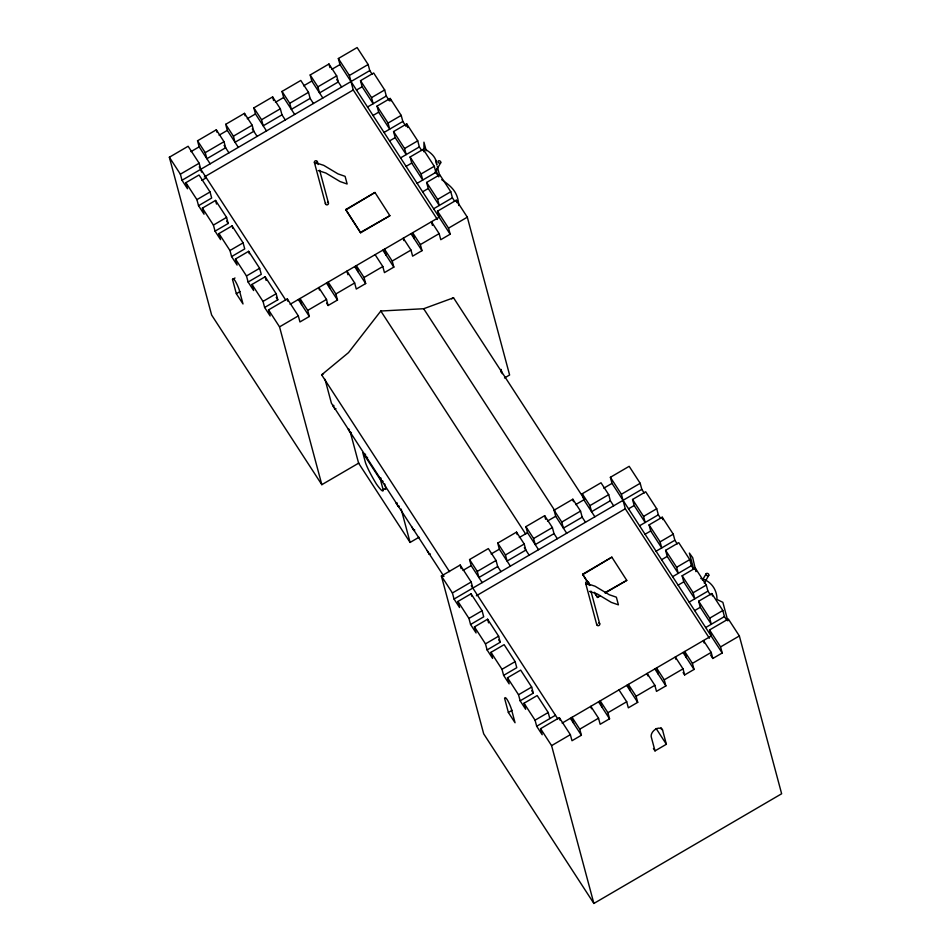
<?xml version="1.0" encoding="UTF-8"?>
<svg xmlns="http://www.w3.org/2000/svg" width="951" height="951" viewBox="0 0 951 951"><rect width="100%" height="100%" fill="white"/><g stroke="black" fill="none" stroke-linecap="round" stroke-linejoin="round"><path stroke-width="1.43" d="M436.664 169.005L436.497 171.596L438.78 176.862M434.738 173.046L440.682 162.823A1.533 1.129 30.2 0 0 439.35 160.767A1.533 1.129 30.2 0 0 438.197 162.348A1.533 1.129 30.2 0 0 440.682 162.823M702.456 580.134L706.165 573.738M704.263 583.106L708.721 575.426A1.533 1.129 30.2 0 0 707.389 573.37A1.533 1.129 30.2 0 0 706.224 574.951A1.533 1.129 30.2 0 0 708.721 575.426M584.627 499.596L453.532 297.782L423.67 308.73L380.816 311.013L348.494 352.631L321.64 374.825L449.514 571.658M358.872 463.03L321.83 484.677L211.645 315.054L169.361 157.236L188.132 146.264L199.151 163.227L201.529 172.107M197.523 140.784L216.305 129.811L224.008 141.687L225.637 147.75L206.866 158.722L205.238 152.647L197.523 140.784L199.151 146.846L210.171 163.81M225.684 124.331L244.466 113.359L252.181 125.235L253.81 131.297L235.028 142.27L233.399 136.195L225.684 124.331L227.313 130.394L238.332 147.357M266.494 130.905L255.474 113.942L253.858 107.879L272.628 96.907L280.343 108.783L281.971 114.845L285.276 119.933M294.667 114.453L283.648 97.489L282.019 91.427L300.801 80.455L308.504 92.33L310.133 98.393L313.438 103.481M310.181 74.974L328.963 64.002L336.678 75.878L338.306 81.941L319.524 92.913L317.896 86.838L310.181 74.974L311.809 81.037L322.829 98.001M432.408 225.387L431.433 221.749L439.148 233.625L440.777 239.7L450.168 234.208L339.971 64.585L338.354 58.522L357.124 47.55L368.144 64.513L369.773 70.588L372.138 74.214M190.937 151.649L199.151 146.846M219.099 135.197L227.313 130.394M247.26 118.744L255.474 113.942M275.433 102.292L283.648 97.489M303.595 85.84L311.809 81.037M331.756 69.387L339.971 64.585M205.238 152.647L224.008 141.687M233.399 136.195L252.181 125.235M281.971 114.845L263.189 125.817L261.561 119.743L280.343 108.783M310.133 98.393L291.363 109.365L289.734 103.29L308.504 92.33M317.896 86.838L336.678 75.878M301.622 304.593L299.993 298.531L307.708 310.406L309.337 316.469L299.945 321.949L298.317 315.887L287.309 298.923L268.527 309.895L270.155 315.958L264.64 307.482L277.787 299.803L276.159 293.728L265.139 276.765L252.003 284.444L253.62 290.519L248.116 282.031L261.263 274.363L259.635 268.289L248.615 251.326L235.468 259.005L237.096 265.079L231.592 256.592L244.728 248.912L243.099 242.85L232.08 225.886L218.944 233.566L220.573 239.628L215.057 231.152L228.204 223.473L226.576 217.399L215.556 200.435L202.408 208.114L204.037 214.189L198.533 205.701L211.669 198.034L210.052 191.959L199.032 174.996L185.885 182.675L187.513 188.75L181.998 180.262L180.381 174.188L199.151 163.227M437.365 219.455L353.249 89.976L349.374 75.486L368.144 64.513M181.998 180.262L369.773 70.588M360.512 80.669L371.532 97.632L373.161 103.707L362.141 86.743L360.512 80.669L373.66 72.989L384.668 89.953L386.296 96.027L389.446 100.877M204.31 176.981L353.249 89.976M201.778 180.405L206.284 177.778M356.506 90.036L362.141 86.743M198.533 205.701L196.905 199.639L210.052 191.959M371.532 97.632L384.668 89.953M367.526 106.999L386.296 96.027M377.036 106.12L388.056 123.071L389.684 129.146L378.664 112.182L377.036 106.12L390.183 98.44L401.203 115.404L402.832 121.466L405.982 126.317M373.03 115.475L378.664 112.182M215.057 231.152L213.428 225.078L226.576 217.399M388.056 123.071L401.203 115.404M384.049 132.439L402.832 121.466M393.571 131.559L404.591 148.522L406.208 154.585L395.188 137.633L393.571 131.559L406.707 123.88L417.727 140.843L419.355 146.918L421.721 150.543M389.565 140.914L395.188 137.633M231.592 256.592L229.964 250.517L243.099 242.85M404.591 148.522L417.727 140.843M400.585 157.878L419.355 146.918M410.095 156.998L421.115 173.962L422.743 180.036L411.724 163.073L410.095 156.998L423.243 149.319L434.262 166.282L435.879 172.357L438.245 175.994M406.089 166.366L411.724 163.073M345.712 209.565L374.956 192.482L389.874 215.699L360.631 232.781L345.712 209.565L360.631 232.781M345.819 209.981L374.956 192.482M232.519 279.451C233.756 276.159 238.404 287.166 239.188 289.722L243.004 303.963L236.335 293.704L232.519 279.451L235.016 277.989M248.116 282.031L246.487 275.968L259.635 268.289M421.115 173.962L434.262 166.282M417.109 183.329L435.879 172.357M426.619 182.449L437.638 199.401L439.267 205.475L428.247 188.512L426.619 182.449L439.766 174.77L450.786 191.733L452.414 197.796L454.768 201.434M236.335 293.704L240.092 291.517M422.613 191.805L428.247 188.512M360.524 232.365L389.874 215.699M264.64 307.482L263.011 301.408L276.159 293.728M437.638 199.401L450.786 191.733M433.632 208.768L452.414 197.796M290.103 304.308L439.148 217.244L437.519 211.181L456.29 200.209L467.31 217.173L509.605 374.991L504.494 377.975M321.83 484.677L279.546 326.859L298.317 315.887M307.708 310.406L326.49 299.434L318.775 287.559L319.429 289.984M326.573 303.131L328.119 305.509L337.498 300.017L335.881 293.954L354.652 282.982L346.937 271.106L347.911 274.744M354.652 282.982L356.28 289.056L365.671 283.564L364.043 277.502L382.813 266.53L375.11 254.654M382.813 266.53L384.442 272.604L393.833 267.112L392.204 261.049L410.987 250.077L403.272 238.202L403.925 240.627M410.987 250.077L412.615 256.152L421.994 250.66L420.366 244.597L439.148 233.625M450.168 234.208L448.539 228.145L467.31 217.173M321.64 374.825L323.518 373.719M451.654 298.876L453.532 297.782M383.134 489.694L380.531 480.005L362.806 452.724L365.41 462.412A22.681 2.58 59.7 0 0 376.406 484.035A24.31 2.77 59.7 0 0 383.134 489.694L385.833 488.113L384.727 483.964M350.206 431.825L358.61 463.185L410.095 542.439L419.022 537.232M562.148 723.081L711.182 636.029L709.565 629.954L728.335 618.994L739.355 635.946L781.639 793.764L593.876 903.45L483.69 733.827L441.395 576.009L460.177 565.037L471.197 582L472.825 588.075M482.205 582.594L471.185 565.631L469.568 559.557L488.339 548.584L496.053 560.46L497.682 566.534L500.987 571.622M497.73 543.104L516.512 532.132L524.215 544.008L525.844 550.082L507.073 561.054L505.445 554.98L497.73 543.104L499.358 549.179L510.378 566.142M538.539 549.69L527.52 532.726L525.891 526.652L544.673 515.68L552.388 527.555L554.017 533.63L557.322 538.718M566.701 533.238L555.681 516.274L554.064 510.2L572.835 499.227L580.55 511.103L582.178 517.178L585.483 522.265M594.874 516.785L583.855 499.822L582.226 493.747L601.008 482.775L608.711 494.651L610.34 500.725L613.645 505.813M710.504 654.906L712.822 658.472L722.201 652.992L612.016 483.37L610.387 477.295L629.17 466.323L640.189 483.286L641.818 489.361L644.172 492.998M462.971 570.422L471.185 565.631M491.144 553.969L499.358 549.179M519.305 537.517L527.52 532.726M547.467 521.065L555.681 516.274M575.64 504.612L583.855 499.822M603.802 488.16L612.016 483.37M497.682 566.534L478.9 577.507L477.283 571.432L496.053 560.46M505.445 554.98L524.215 544.008M554.017 533.63L535.235 544.602L533.606 538.528L552.388 527.555M582.178 517.178L563.396 528.15L561.768 522.075L580.55 511.103M610.34 500.725L591.57 511.697L589.941 505.623L608.711 494.651M549.833 718.576L548.204 712.513L537.184 695.55L524.037 703.229L525.665 709.291L520.161 700.816L533.297 693.136L531.668 687.062L520.661 670.11L507.513 677.778L509.142 683.852L503.626 675.376L516.773 667.697L515.145 661.623L504.125 644.659L490.978 652.338L492.606 658.413L487.102 649.925L500.25 642.246L498.621 636.183L487.601 619.22L474.454 626.899L476.082 632.962L470.567 624.486L483.714 616.807L482.086 610.732L471.066 593.781L457.93 601.448L459.559 607.523L454.043 599.047L452.414 592.972L471.197 582M709.398 638.228L625.294 508.761L621.407 494.258L640.189 483.286M454.043 599.047L641.818 489.361M632.558 499.453L643.565 516.417L645.194 522.479L634.174 505.516L632.558 499.453L645.693 491.774L656.713 508.737L658.342 514.8L660.707 518.438M476.356 595.766L625.294 508.761M628.54 508.809L634.174 505.516M470.567 624.486L468.95 618.412L482.086 610.732M643.565 516.417L656.713 508.737M639.559 525.772L658.342 514.8M649.081 524.893L660.101 541.856L661.73 547.931L650.71 530.967L649.081 524.893L662.229 517.213L673.249 534.177L674.865 540.251L677.231 543.877M645.075 534.248L650.71 530.967M589.739 585.459L582.606 574.249L611.85 557.167L626.768 580.383L605.157 593.008M582.725 574.666L611.85 557.167M487.102 649.925L485.474 643.863L498.621 636.183M660.101 541.856L673.249 534.177M656.095 551.211L674.865 540.251M665.605 550.332L676.625 567.295L678.253 573.37L667.233 556.406L665.605 550.332L678.752 542.664L689.772 559.616L691.401 565.69L693.755 569.328M600.081 595.98L597.537 597.466L599.962 595.564M605.05 592.592L626.768 580.383M661.599 559.699L667.233 556.406M503.626 675.376L501.997 669.302L515.145 661.623M676.625 567.295L689.772 559.616M672.619 576.663L691.401 565.69M682.14 575.783L693.16 592.746L694.777 598.809L683.757 581.846L682.14 575.783L695.276 568.104L706.296 585.067L707.924 591.13L710.29 594.767M678.134 585.138L683.757 581.846M520.161 700.816L518.533 694.741L531.668 687.062M693.16 592.746L706.296 585.067M689.154 602.102L707.924 591.13M698.664 601.222L709.684 618.186L711.312 624.26L700.293 607.297L698.664 601.222L711.812 593.543L722.831 610.506L724.448 616.581L726.814 620.207M508.381 712.489L504.565 698.236C505.789 694.931 510.449 705.951 511.222 708.495L515.05 722.748L508.381 712.489L512.137 710.29M694.658 610.578L700.293 607.297M573.667 723.378L572.038 717.304L579.753 729.179L581.382 735.254L571.991 740.734L570.362 734.659L559.343 717.696L540.572 728.668L542.189 734.743L536.685 726.255L535.056 720.192L548.204 712.513M709.684 618.186L722.831 610.506M536.685 726.255L555.467 715.295M705.678 627.541L724.448 616.581M593.876 903.45L551.592 745.632L570.362 734.659M579.753 729.179L598.524 718.207L590.821 706.343L591.463 708.768M598.524 718.207L600.152 724.282L609.543 718.801L607.915 712.727L626.697 701.755L618.982 689.891M626.697 701.755L628.326 707.829L637.705 702.349L636.088 696.275L654.859 685.302L647.144 673.439L647.797 675.864M654.859 685.302L656.487 691.377L665.878 685.897L664.25 679.822L683.02 668.85L675.317 656.986L675.959 659.412M683.103 672.547L684.649 674.925L694.04 669.445L692.411 663.37L711.193 652.398L703.478 640.534L704.132 642.959M722.201 652.992L720.573 646.918L739.355 635.946M655.013 750.898L666.366 744.264L662.55 730.011C658.948 724.852 650.425 731.426 651.185 736.656L655.013 750.898L653.432 748.485M332.802 405.34L333.908 405.53M332.957 405.934L334.954 409.013L335.905 408.597M348.316 429.234L349.433 429.424M351.43 432.491L350.479 432.907L348.482 429.828M364.483 454.102L365.588 454.293M364.637 454.709L366.634 457.776L367.585 457.372M379.996 477.996L381.113 478.187M380.162 478.603L382.159 481.67L383.11 481.265M396.151 502.853L397.256 503.043M396.305 503.459L398.303 506.526L399.254 506.122M411.664 526.747L413.828 530.42L414.779 530.016M427.189 550.641L429.341 554.314L430.292 553.898M316.207 162.918L323.756 165.355L338.009 173.89L345.094 176.339L347.151 184.007L340.054 181.546L325.813 173.011L318.264 170.574M587.468 583.759L595.017 586.196L609.27 594.732L616.367 597.192L618.412 604.848L611.327 602.399L597.073 593.852L589.525 591.427M700.78 578.434C710.742 580.716 717.09 589.454 716.983 599.475L722.855 602.316L727.824 620.872M441.728 179.691C451.57 186.479 458.156 192.233 458.703 205.523M338.354 58.522L349.374 75.486M437.519 211.181L448.539 228.145M610.387 477.295L621.407 494.258M709.565 629.954L720.573 646.918M336.761 79.575L341.611 87.04M420.366 244.597L412.663 232.722L414.279 238.784M582.226 493.747L589.941 505.623M692.411 663.37L684.696 651.494L686.325 657.569M410.975 233.696L421.994 250.66M683.02 652.481L694.04 669.445M423.67 308.73L554.766 510.544M282.019 91.427L289.734 103.29M392.204 261.049L384.489 249.174L386.118 255.237M554.064 510.2L561.768 522.075M664.25 679.822L656.535 667.947L658.163 674.021M382.813 250.149L393.833 267.112M654.859 668.933L665.878 685.897M582.606 574.249L589.632 585.043M594.304 592.247L597.418 597.05M595.195 593.864L597.537 597.466M660.981 727.598L662.55 730.011M253.858 107.879L261.561 119.743M364.043 277.502L356.328 265.626L357.956 271.689M525.891 526.652L533.606 538.528M636.088 696.275L628.373 684.399L629.99 690.474M656.142 728.514L666.366 744.264M354.652 266.601L365.671 283.564M626.685 685.386L637.705 702.349M380.816 311.013L525.665 534.01M252.265 128.932L257.115 136.385M524.298 547.705L529.148 555.17M335.881 293.954L328.166 282.078L329.795 288.141M607.915 712.727L600.2 700.851L601.828 706.926M326.478 283.053L337.498 300.017M598.524 701.838L609.543 718.801M224.091 145.384L228.941 152.838M469.568 559.557L477.283 571.432M298.317 299.506L309.337 316.469M570.362 718.29L581.382 735.254M199.211 166.877L285.716 300.052M471.244 585.65L557.821 718.92M226.623 221.048L228.204 223.473M276.218 297.378L277.787 299.803M498.669 639.833L500.25 642.246M531.728 690.711L533.297 693.136M443.915 576.389L331.423 403.236L325.028 379.342M169.361 157.236L180.381 174.188M185.885 182.675L196.905 199.639M202.408 208.114L213.428 225.078M218.944 233.566L229.964 250.517M235.468 259.005L246.487 275.968M252.003 284.444L263.011 301.408M268.527 309.895L279.546 326.859M441.395 576.009L452.414 592.972M457.93 601.448L468.95 618.412M474.454 626.899L485.474 643.863M490.978 652.338L501.997 669.302M507.513 677.778L518.533 694.741M524.037 703.229L535.056 720.192M540.572 728.668L551.592 745.632M436.699 164.309C436.236 156.523 430.018 152.148 423.968 148.415L423.944 142.163L426.238 150.733M695.966 571.622L692.72 557.738L689.38 553.066L693.588 568.781M711.812 593.543L712.454 595.968M695.276 568.104L695.93 570.529M711.193 652.398L712.822 658.472M662.229 517.213L662.871 519.638M683.02 668.85L684.649 674.925M572.835 499.227L573.489 501.664M588.621 582.535L589.382 585.388M590.916 591.082L599.701 623.856M585.685 583.403L596.752 624.724M544.673 515.68L545.648 519.329M456.29 200.209L456.944 202.634M502.187 373.684L501.046 369.392A58.486 5.409 87.3 0 0 501.07 372.233M437.294 166.556L439.754 175.733M435.546 160.018L436.913 165.117M423.243 149.319L423.884 151.756M516.512 532.132L517.154 534.569M406.707 123.88L407.682 127.517M559.343 717.696L559.996 720.133M390.183 98.44L390.837 100.865M487.601 619.22L488.576 622.857M471.066 593.781L471.72 596.206M328.963 64.002L329.938 67.64M460.177 565.037L461.152 568.686M443.344 575.521L443.511 576.116M429.186 553.72L429.341 554.314M317.361 161.694L318.121 164.535M319.643 170.241L328.428 203.015M413.661 529.826L413.828 530.42M314.424 162.562L325.492 203.883M401.167 509.106L410.095 542.439M398.148 505.932L398.303 506.526M381.993 481.075L382.159 481.67M272.628 96.907L273.603 100.544M326.49 299.434L328.119 305.509M366.48 457.181L366.634 457.776M334.8 408.419L334.954 409.013M244.466 113.359L245.12 115.784M287.309 298.923L287.951 301.348M265.139 276.765L266.114 280.414M216.305 129.811L216.947 132.237M248.615 251.326L249.269 253.751M232.08 225.886L232.733 228.311M215.556 200.435L216.531 204.085M327.715 202.194A1.533 1.403 -15 0 1 328.285 204.096A1.533 1.403 -15 0 1 326.205 204.703A1.533 1.403 -15 0 1 325.634 202.801M598.607 622.917A1.533 1.403 -15 0 1 599.701 624.593A1.533 1.403 -15 0 1 597.846 625.675A1.533 1.403 -15 0 1 596.752 623.999M385.833 488.113A24.31 2.77 59.7 0 1 385.321 489.373M315.138 163.382A1.533 1.403 -15 0 0 317.408 162.05A1.533 1.403 -15 0 0 315.114 160.933A1.533 1.403 -15 0 0 315.138 163.382M586.398 584.223A1.533 1.403 -15 0 0 588.681 582.892A1.533 1.403 -15 0 0 586.387 581.786A1.533 1.403 -15 0 0 586.398 584.223"/></g></svg>
